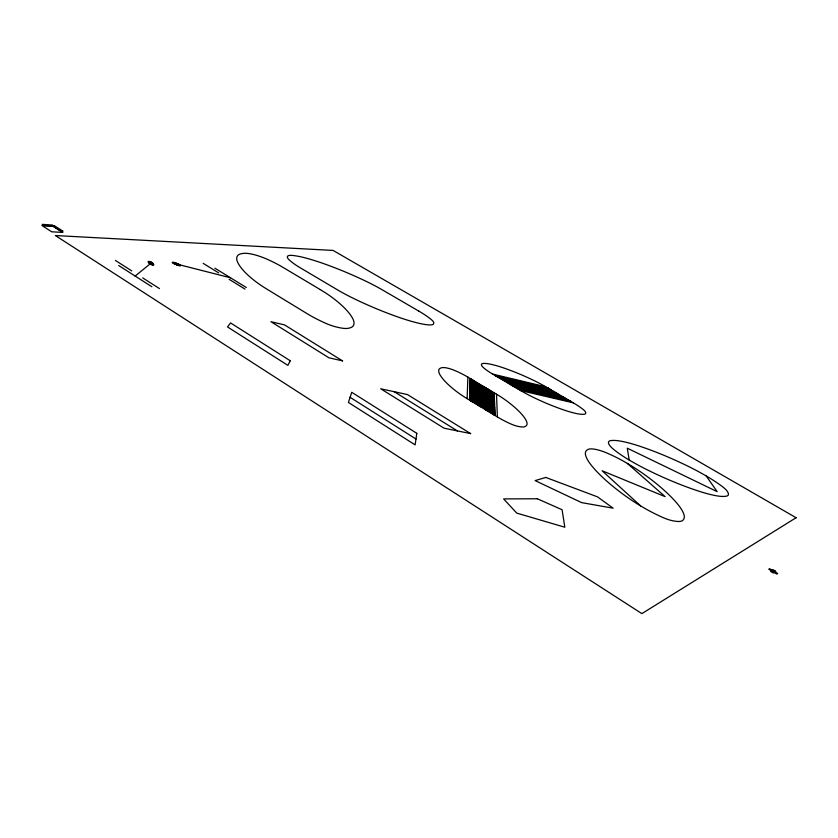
<?xml version="1.0" encoding="UTF-8"?>
<svg xmlns="http://www.w3.org/2000/svg" width="838" height="838" viewBox="0 0 838 838"><rect width="100%" height="100%" fill="white"/><g stroke="black" fill="none" stroke-linecap="round" stroke-linejoin="round"><path stroke-width="1.26" d="M469.521 400.103L470.139 378.483L471.888 379.53M467.133 398.658L467.876 377.131A32.724 8.872 24 0 0 456.134 371.087A15.314 4.106 24 0 0 441.794 367.704A32.441 8.726 24.2 0 0 438.735 370.323A50.772 13.628 24.4 0 0 440.243 375.235A76.258 20.322 24.7 0 0 456.301 391.336A51.149 13.827 24.5 0 0 467.133 398.658L497.395 416.957A35.489 9.794 24.9 0 0 510.845 423.955A12.947 3.635 24.9 0 0 518.9 426.532A16.079 4.504 24.9 0 0 524.766 426.678A33.75 9.428 24.6 0 0 527.05 423.347A52.941 14.822 24.4 0 0 524.567 417.806A80.658 22.794 24.1 0 0 507.179 401.276A52.532 14.602 24.3 0 0 496.515 394.206L467.876 377.131M135.159 276.058L150.934 263.226M774.239 572.522L775.024 571.945M771.337 570.772L772.133 570.207M520.618 390.56L573.286 402.837A32.954 8.401 25.2 0 1 583.112 409.436A11.701 2.943 25.4 0 1 585.657 412.684A14.592 3.677 25.4 0 1 583.824 414.297A30.566 7.668 25.2 0 1 575.664 413.375A47.357 11.784 25 0 1 564.131 410.065A70.361 17.242 24.9 0 1 532.759 397.065A47.368 11.805 24.9 0 1 520.618 390.56L492.765 374.136A30.231 7.563 24.5 0 1 483.893 368.039A14.445 3.645 24.4 0 1 483.861 363.388A30.65 7.772 24.5 0 1 492.472 364.635A48.552 12.444 24.7 0 1 503.921 368.039A74.75 19.504 24.8 0 1 534.036 380.567A48.531 12.413 24.8 0 1 545.695 386.768L573.286 402.837M518.366 389.23L571.055 401.538M494.965 375.445L547.884 388.036M492.765 374.136L545.695 386.768M176.472 264.022L230.502 277.787M176.231 263.781L175.603 263.666L176.923 264.064M176.944 264.494L178.19 264.724L176.588 263.907M176.703 263.802L174.744 263.31L176.231 264.232M175.865 264.546L177.646 265.217A5.353 1.404 20.4 0 0 179.091 265.646A3.425 0.901 20.4 0 0 180.285 265.866L180.746 265.531A3.645 0.953 20.4 0 0 179.929 264.902A5.374 1.414 20.3 0 0 178.745 264.242L175.289 262.818A5.384 1.414 20.3 0 0 173.854 262.388A3.436 0.901 20.3 0 0 172.659 262.168L172.23 262.535A3.425 0.901 20.3 0 0 172.995 263.132A5.353 1.404 20.4 0 0 174.189 263.792L177.415 264.976A4.284 1.121 20.4 0 0 178.567 265.321A2.744 0.723 20.4 0 0 179.521 265.499L179.887 265.227A2.912 0.765 20.4 0 0 179.238 264.724A4.305 1.131 20.3 0 0 178.285 264.2L175.53 263.059A4.305 1.131 20.3 0 0 174.377 262.713A2.744 0.723 20.3 0 0 173.414 262.535L173.078 262.839A2.744 0.723 20.3 0 0 173.696 263.31A4.284 1.121 20.4 0 0 174.639 263.834M547.382 387.921L550.22 389.398M545.727 387.523L557.993 393.923M542.416 386.737L570.51 401.402M539.085 385.941L567.211 400.637M535.744 385.145L563.901 399.862M532.392 384.349L560.58 399.087M529.019 383.542L557.249 398.312M525.636 382.746L553.908 397.526M522.242 381.929L550.545 396.741L531.543 384.15M518.837 381.122L547.172 395.955M515.422 380.305L543.789 395.169M511.987 379.488L540.384 394.373M508.54 378.671L536.98 393.577M505.084 377.844L533.555 392.781M501.616 377.027L530.119 391.975M526.662 391.168L498.128 376.189L511.882 385.407M496.494 376.335L523.195 390.361M512.228 385.616L519.717 389.544M487.527 388.853L470.108 379.677L494.305 396.144M470.076 380.756L494.221 393.472M470.045 381.845L494.252 394.604M470.013 382.935L494.294 395.735M469.982 384.024L494.326 396.877M494.368 398.019L469.95 385.134L494.493 401.831M469.919 386.245L494.41 399.171M469.888 387.355L494.441 400.334M469.856 388.476L494.483 401.496M469.825 389.607L494.525 402.669M469.793 390.738L494.556 403.843M469.762 391.88L494.598 405.026M469.72 393.032L494.64 406.221L469.835 389.178M469.689 394.185L494.682 407.425M469.657 395.347L494.713 408.63M469.626 396.521L494.755 409.845M494.797 411.06L469.594 397.694L494.933 415.229M469.563 398.878L494.839 412.286M469.521 400.061L494.881 413.522M485.412 409.719L494.923 414.768M493.729 414.747L494.944 415.397M214.926 268.212L246.288 287.486M203.173 263.352L218.676 272.895M229.141 279.326L245 289.089M394.153 391.692L457.454 430.921M350.095 397.317L415.983 439.028M115.424 260.471L131.723 270.884M142.732 277.912L159.44 288.576M118.692 265.52L151.877 286.753M569.945 400.889L570.867 401.486M562.371 396.479L569.526 401.172M547.78 388.015L566.844 400.554M545.098 387.376L564.163 399.925M542.406 386.737L561.46 399.297M539.703 386.088L558.757 398.668M536.99 385.449L556.044 398.029M534.267 384.799L553.331 397.39M528.799 383.5L547.863 396.123M526.055 382.84L545.109 395.473M523.3 382.191L542.354 394.834M520.545 381.531L539.599 394.185M517.769 380.871L536.823 393.546M514.993 380.211L534.036 392.896M512.207 379.541L531.25 392.236M509.41 378.881L528.453 391.587M506.602 378.21L525.646 390.927M503.785 377.54L522.828 390.278M500.967 376.87L520 389.618M495.289 375.518L496.672 376.451M487.884 389.062L494.211 393.368M471.71 379.415L494.263 394.75M470.066 381.007L494.357 397.558M470.034 382.348L494.399 398.972M469.992 383.689L494.451 400.396M469.909 386.412L494.546 403.277M469.877 387.785L494.588 404.733M469.793 390.571L494.682 407.677M469.751 391.975L494.734 409.164M469.709 393.389L494.787 410.662M469.678 394.813L494.839 412.17M469.636 396.248L494.881 413.7M469.552 399.15L480.603 406.807M469.531 399.883L472.087 401.653M627.369 463.424L665.142 496.651L602.103 470.757L640.609 505.89A56.555 15.838 27.1 0 0 662.596 517.371A20.835 5.981 27.2 0 0 674.831 521.121A25.842 7.395 27.2 0 0 682.656 520.461A53.967 15.461 26.8 0 0 683.64 513.652A84.512 24.47 26.5 0 0 677.083 503.429A129.104 38.202 26 0 0 645.061 474.989A83.381 23.914 26.2 0 0 627.369 463.424A52.166 14.623 26.3 0 0 608.556 453.725A24.218 6.652 26.2 0 0 587.983 449.451A51.589 14.194 26.5 0 0 585.521 454.877A80.993 22.102 26.9 0 0 590.392 464.084A121.835 32.609 27.3 0 0 621.545 493.1A82.093 22.574 27.1 0 0 640.609 505.89M706.193 475.942L717.16 491.655L627.285 448.194L629.191 460.031A74.54 18.845 26.5 0 0 648.937 470.663A109.747 27.046 26.4 0 0 698.169 490.963A74.603 18.75 26.6 0 0 715.369 495.583A48.499 12.319 26.9 0 0 726.619 496.096A23.286 5.918 27.2 0 0 728.033 492.734A18.677 4.735 27.2 0 0 722.806 486.941A52.825 13.701 27.1 0 0 706.193 475.942A79.254 20.96 27.1 0 0 687.181 465.813A123.71 33.761 27.2 0 0 640.4 446.445A79.16 21.076 26.9 0 0 623.346 441.657A49.515 13.02 26.6 0 0 611.185 440.537A23.181 6.065 26.3 0 0 613.793 449.514A48.384 12.465 26.4 0 0 629.191 460.031M496.515 394.206L497.395 416.957M494.2 392.833L494.944 415.48M416.811 433.33L415.124 444.873L348.419 402.47L351.74 392.289L416.811 433.33M152.055 263.74C149.227 264.316 149.918 260.838 152.055 263.74M151.5 263.478L150.4 262.891L151.5 263.478M290.273 360.769L287.884 365.358L227.496 326.935L230.555 322.923L290.273 360.769M777.601 573.485L776.816 574.061L768.771 569.232L769.567 568.667L777.601 573.485M775.663 571.265L773.275 573.003L770.698 571.464L773.097 569.725L775.663 571.265M796.1 517.727L641.877 613.625L55.36 235.541L333.084 250.426L796.1 517.727M545.758 477.43L535.147 480.603L581.645 502.632L613.133 508.184L597.525 496.871L545.758 477.43M179.049 265.08L178.756 265.122A2.053 0.534 20.4 0 1 178.044 264.997A3.216 0.838 20.4 0 1 177.174 264.735L175.1 263.876A3.216 0.838 20.3 0 1 174.388 263.488A2.053 0.534 20.3 0 1 173.927 263.132L174.178 262.912A2.053 0.545 20.3 0 1 174.901 263.038A3.226 0.848 20.3 0 1 175.76 263.3L177.834 264.159A3.226 0.848 20.3 0 1 178.546 264.546A2.189 0.576 20.4 0 1 179.039 264.923L179.049 265.08M537.336 498.767L503.617 498.914L516.753 513.097L564.833 527.228L562.078 509.734L537.336 498.767M62.693 232.419L51.673 231.791L41.9 225.495L52.962 226.176L62.693 232.419M62.829 231.131L60.65 231.005L52.145 225.558L54.334 225.694L62.829 231.131M54.208 226.25L44.215 225.621L42.267 224.375L52.281 225.003L54.208 226.25M152.149 264.326L151.123 264.075A2.252 0.597 20 0 1 150.369 263.687A3.321 0.88 20 0 1 149.824 263.289L149.237 262.451A3.31 0.88 20 0 1 149.342 262.221A2.116 0.566 20 0 1 149.719 262.126L150.788 262.388A2.116 0.566 20 0 1 151.489 262.765A3.321 0.89 20 0 1 152.034 263.163L152.621 263.991A3.321 0.89 20 0 1 152.526 264.221A2.116 0.566 20 0 1 152.149 264.326M152.558 264.693L151.186 264.368A2.996 0.796 20 0 1 150.18 263.834A4.42 1.184 20 0 1 149.447 263.31L148.672 262.2A4.42 1.173 20 0 1 148.808 261.885A2.818 0.754 20 0 1 149.311 261.76L150.735 262.116A2.828 0.754 20 0 1 151.678 262.608A4.431 1.184 20 0 1 152.411 263.142L153.186 264.242A4.431 1.184 20 0 1 153.061 264.557A2.828 0.754 20 0 1 152.558 264.693M152.956 265.059L151.249 264.651A3.75 1.006 20 0 1 149.992 263.991A5.52 1.477 20 0 1 149.08 263.321L148.106 261.938A5.52 1.467 20 0 1 148.274 261.55A3.53 0.943 20 0 1 148.913 261.393L150.683 261.833A3.53 0.943 20 0 1 151.867 262.462A5.541 1.477 19.9 0 1 152.778 263.122L153.752 264.504A5.541 1.477 19.9 0 1 153.595 264.892A3.541 0.943 20 0 1 152.956 265.059M470.631 433.592L444.088 428.197L380.672 388.759L407.446 394.572L470.631 433.592M342.564 360.895L328.967 357.805L270.936 321.687L284.595 324.935L342.564 360.895M418.791 311.087L382.39 289.906A69.208 16.624 22.5 0 0 366.709 281.61A107.631 26.554 22.4 0 0 323.981 263.74A69.386 16.645 22.3 0 0 306.729 258.282A43.66 10.286 22.2 0 0 292.776 255.464A20.562 4.787 22.1 0 0 289.414 260.115A42.811 9.888 22.3 0 0 300.392 267.877L337.117 289.634A66.694 15.524 22.8 0 0 353.657 298.485A98.381 22.396 22.9 0 0 398.982 317.361A66.548 15.503 23 0 0 416.507 322.703A43.063 10.182 23.1 0 0 429.685 324.935A20.573 4.913 23.3 0 0 433.686 323.468A16.488 3.928 23.4 0 0 431.329 319.603A46.729 11.292 23.1 0 0 418.791 311.087M320.137 289.539L282.919 267.332A46.75 11.533 21.4 0 0 267.113 259.235A21.757 5.279 21.5 0 0 245.021 253.306A46.027 11.292 21.7 0 0 237.929 255.339A71.806 17.692 22 0 0 237.007 260.524A107.212 26.366 22.4 0 0 253.359 279.756A72.497 18.08 22.1 0 0 267.029 289.215L307.012 313.601A50.563 13.083 22.4 0 0 325.647 323.269A18.572 4.923 22.3 0 0 337.84 327.323A23.055 6.086 22.3 0 0 347.749 328.37A48.436 12.664 22 0 0 353.646 325.102A76.31 19.892 21.7 0 0 352.808 318.754A117.362 30.702 21.2 0 0 333.639 298.59A75.556 19.442 21.6 0 0 320.137 289.539"/></g></svg>
